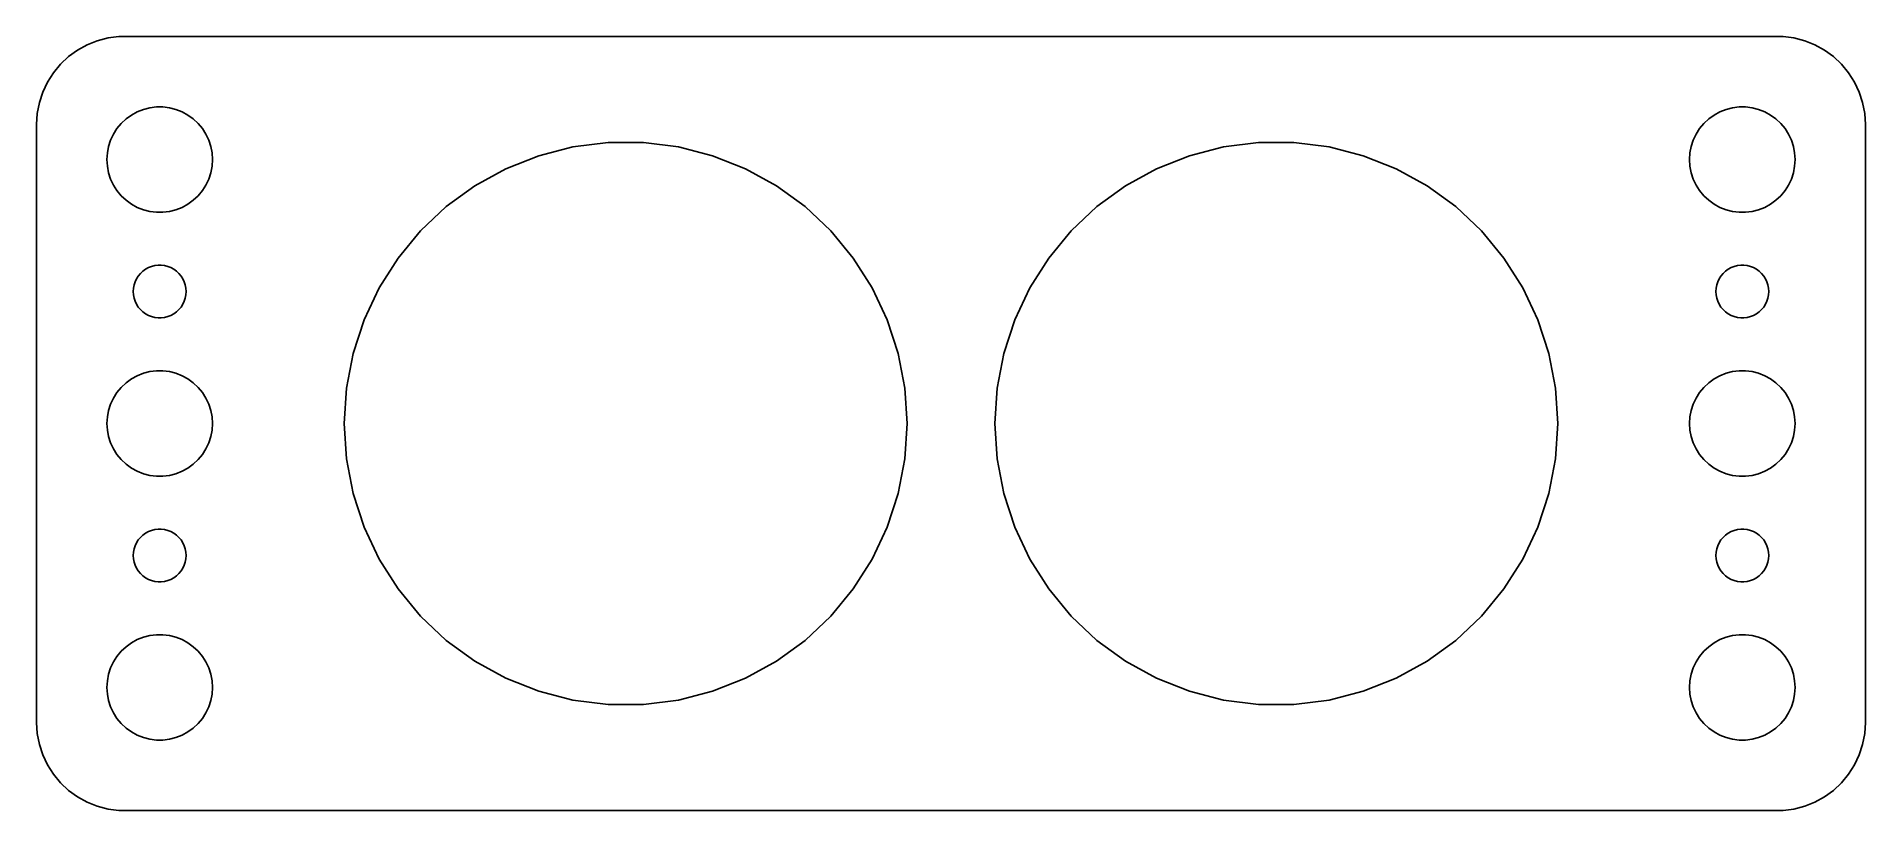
# Model space of a CAD drawing. Header units: metres. Extents: x -52 to 52, y 32 to 76.
import ezdxf

# ---------------------------------------------------------------- set-up
doc = ezdxf.new("R2010")
doc.units = ezdxf.units.M

msp = doc.modelspace()

# ---------------------------------------------------------------- linework, layer by layer
for p, q in [((-47.3139, 75.9901), (-47.9369, 75.9114)), ((47.3139, 75.9901), (-47.3139, 75.9901)), ((47.9369, 75.9114), (47.3139, 75.9901)), ((-49.6791, 75.2216), (-50.1871, 74.8526)), ((-49.1289, 75.5241), (-49.6791, 75.2216)), ((-48.5451, 75.7553), (-49.1289, 75.5241)), ((-47.9369, 75.9114), (-48.5451, 75.7553)), ((48.5451, 75.7553), (47.9369, 75.9114)), ((49.1289, 75.5241), (48.5451, 75.7553)), ((49.6791, 75.2216), (49.1289, 75.5241)), ((50.1871, 74.8526), (49.6791, 75.2216)), ((-51.0451, 73.9389), (-51.3815, 73.4088)), ((-50.6448, 74.4227), (-51.0451, 73.9389)), ((-50.1871, 74.8526), (-50.6448, 74.4227)), ((50.6448, 74.4227), (50.1871, 74.8526)), ((51.0451, 73.9389), (50.6448, 74.4227)), ((51.3815, 73.4088), (51.0451, 73.9389)), ((-51.6489, 72.8406), (-51.8429, 72.2434)), ((-51.3815, 73.4088), (-51.6489, 72.8406)), ((51.6489, 72.8406), (51.3815, 73.4088)), ((51.8429, 72.2434), (51.6489, 72.8406)), ((-51.8429, 72.2434), (-51.9606, 71.6267)), ((-46.2773, 71.7145), (-45.927, 71.8532)), ((-45.927, 71.8532), (-45.5621, 71.9469)), ((-45.5621, 71.9469), (-45.1884, 71.9941)), ((-45.1884, 71.9941), (-44.8116, 71.9941)), ((-44.8116, 71.9941), (-44.4379, 71.9469)), ((-44.4379, 71.9469), (-44.0729, 71.8532)), ((-44.0729, 71.8532), (-43.7227, 71.7145)), ((43.7227, 71.7145), (44.0729, 71.8532)), ((44.0729, 71.8532), (44.4379, 71.9469)), ((44.4379, 71.9469), (44.8116, 71.9941)), ((44.8116, 71.9941), (45.1884, 71.9941)), ((45.1884, 71.9941), (45.5621, 71.9469)), ((45.5621, 71.9469), (45.927, 71.8532)), ((45.927, 71.8532), (46.2773, 71.7145)), ((51.9606, 71.6267), (51.8429, 72.2434)), ((-51.9606, 71.6267), (-52, 71)), ((-52, 71), (-52, 37)), ((-47.6289, 70.4453), (-47.427, 70.7634)), ((-47.427, 70.7634), (-47.1869, 71.0536)), ((-47.1869, 71.0536), (-46.9123, 71.3115)), ((-46.9123, 71.3115), (-46.6075, 71.533)), ((-46.6075, 71.533), (-46.2773, 71.7145)), ((-43.7227, 71.7145), (-43.3925, 71.533)), ((-43.3925, 71.533), (-43.0877, 71.3115)), ((-43.0877, 71.3115), (-42.8131, 71.0536)), ((-42.8131, 71.0536), (-42.5729, 70.7634)), ((-42.5729, 70.7634), (-42.3711, 70.4453)), ((42.3711, 70.4453), (42.5729, 70.7634)), ((42.5729, 70.7634), (42.8131, 71.0536)), ((42.8131, 71.0536), (43.0877, 71.3115)), ((43.0877, 71.3115), (43.3925, 71.533)), ((43.3925, 71.533), (43.7227, 71.7145)), ((46.2773, 71.7145), (46.6075, 71.533)), ((46.6075, 71.533), (46.9123, 71.3115)), ((46.9123, 71.3115), (47.1869, 71.0536)), ((47.1869, 71.0536), (47.427, 70.7634)), ((47.427, 70.7634), (47.6289, 70.4453)), ((52, 71), (51.9606, 71.6267)), ((52, 37), (52, 71)), ((-47.9763, 69.376), (-47.9057, 69.7461)), ((-47.9057, 69.7461), (-47.7893, 70.1044)), ((-47.7893, 70.1044), (-47.6289, 70.4453)), ((-42.3711, 70.4453), (-42.2107, 70.1044)), ((-42.2107, 70.1044), (-42.0942, 69.7461)), ((-42.0942, 69.7461), (-42.0237, 69.376)), ((-23.4443, 69.2169), (-21.4981, 69.7166)), ((-21.4981, 69.7166), (-19.5046, 69.9684)), ((-19.5046, 69.9684), (-17.4953, 69.9684)), ((-17.4953, 69.9684), (-15.5019, 69.7166)), ((-15.5019, 69.7166), (-13.5557, 69.2169)), ((13.5557, 69.2169), (15.5019, 69.7166)), ((15.5019, 69.7166), (17.4953, 69.9684)), ((17.4953, 69.9684), (19.5046, 69.9684)), ((19.5046, 69.9684), (21.4981, 69.7166)), ((21.4981, 69.7166), (23.4443, 69.2169)), ((42.0237, 69.376), (42.0942, 69.7461)), ((42.0942, 69.7461), (42.2107, 70.1044)), ((42.2107, 70.1044), (42.3711, 70.4453)), ((47.6289, 70.4453), (47.7893, 70.1044)), ((47.7893, 70.1044), (47.9057, 69.7461)), ((47.9057, 69.7461), (47.9763, 69.376)), ((-48, 69), (-47.9763, 69.376)), ((-47.9763, 68.624), (-48, 69)), ((-42.0237, 69.376), (-42, 69)), ((-42, 69), (-42.0237, 68.624)), ((-25.3125, 68.4772), (-23.4443, 69.2169)), ((-13.5557, 69.2169), (-11.6875, 68.4772)), ((11.6875, 68.4772), (13.5557, 69.2169)), ((23.4443, 69.2169), (25.3125, 68.4772)), ((42, 69), (42.0237, 69.376)), ((42.0237, 68.624), (42, 69)), ((47.9763, 69.376), (48, 69)), ((48, 69), (47.9763, 68.624)), ((-47.9057, 68.2539), (-47.9763, 68.624)), ((-47.7893, 67.8956), (-47.9057, 68.2539)), ((-47.6289, 67.5547), (-47.7893, 67.8956)), ((-42.2107, 67.8956), (-42.3711, 67.5547)), ((-42.0942, 68.2539), (-42.2107, 67.8956)), ((-42.0237, 68.624), (-42.0942, 68.2539)), ((-27.0732, 67.5092), (-25.3125, 68.4772)), ((-11.6875, 68.4772), (-9.92676, 67.5092)), ((9.92676, 67.5092), (11.6875, 68.4772)), ((25.3125, 68.4772), (27.0732, 67.5092)), ((42.0942, 68.2539), (42.0237, 68.624)), ((42.2107, 67.8956), (42.0942, 68.2539)), ((42.3711, 67.5547), (42.2107, 67.8956)), ((47.7893, 67.8956), (47.6289, 67.5547)), ((47.9057, 68.2539), (47.7893, 67.8956)), ((47.9763, 68.624), (47.9057, 68.2539)), ((-47.427, 67.2366), (-47.6289, 67.5547)), ((-47.1869, 66.9464), (-47.427, 67.2366)), ((-46.9123, 66.6884), (-47.1869, 66.9464)), ((-46.6075, 66.467), (-46.9123, 66.6884)), ((-43.0877, 66.6884), (-43.3925, 66.467)), ((-42.8131, 66.9464), (-43.0877, 66.6884)), ((-42.5729, 67.2366), (-42.8131, 66.9464)), ((-42.3711, 67.5547), (-42.5729, 67.2366)), ((-28.6988, 66.3282), (-27.0732, 67.5092)), ((-9.92676, 67.5092), (-8.30121, 66.3282)), ((8.30121, 66.3282), (9.92676, 67.5092)), ((27.0732, 67.5092), (28.6988, 66.3282)), ((42.5729, 67.2366), (42.3711, 67.5547)), ((42.8131, 66.9464), (42.5729, 67.2366)), ((43.0877, 66.6884), (42.8131, 66.9464)), ((43.3925, 66.467), (43.0877, 66.6884)), ((46.9123, 66.6884), (46.6075, 66.467)), ((47.1869, 66.9464), (46.9123, 66.6884)), ((47.427, 67.2366), (47.1869, 66.9464)), ((47.6289, 67.5547), (47.427, 67.2366)), ((-46.2773, 66.2855), (-46.6075, 66.467)), ((-45.927, 66.1468), (-46.2773, 66.2855)), ((-45.5621, 66.0531), (-45.927, 66.1468)), ((-45.1884, 66.0059), (-45.5621, 66.0531)), ((-44.8116, 66.0059), (-45.1884, 66.0059)), ((-44.4379, 66.0531), (-44.8116, 66.0059)), ((-44.0729, 66.1468), (-44.4379, 66.0531)), ((-43.7227, 66.2855), (-44.0729, 66.1468)), ((-43.3925, 66.467), (-43.7227, 66.2855)), ((-30.1635, 64.9527), (-28.6988, 66.3282)), ((-8.30121, 66.3282), (-6.83649, 64.9527)), ((6.83649, 64.9527), (8.30121, 66.3282)), ((28.6988, 66.3282), (30.1635, 64.9527)), ((43.7227, 66.2855), (43.3925, 66.467)), ((44.0729, 66.1468), (43.7227, 66.2855)), ((44.4379, 66.0531), (44.0729, 66.1468)), ((44.8116, 66.0059), (44.4379, 66.0531)), ((45.1884, 66.0059), (44.8116, 66.0059)), ((45.5621, 66.0531), (45.1884, 66.0059)), ((45.927, 66.1468), (45.5621, 66.0531)), ((46.2773, 66.2855), (45.927, 66.1468)), ((46.6075, 66.467), (46.2773, 66.2855)), ((-31.4443, 63.4046), (-30.1635, 64.9527)), ((-6.83649, 64.9527), (-5.55573, 63.4046)), ((5.55573, 63.4046), (6.83649, 64.9527)), ((30.1635, 64.9527), (31.4443, 63.4046)), ((-46.2135, 62.3817), (-46.0934, 62.5268)), ((-46.0934, 62.5268), (-45.9561, 62.6558)), ((-45.9561, 62.6558), (-45.8037, 62.7665)), ((-45.8037, 62.7665), (-45.6387, 62.8572)), ((-45.6387, 62.8572), (-45.4635, 62.9266)), ((-45.4635, 62.9266), (-45.2811, 62.9734)), ((-45.2811, 62.9734), (-45.0942, 62.997)), ((-45.0942, 62.997), (-44.9058, 62.997)), ((-44.9058, 62.997), (-44.7189, 62.9734)), ((-44.7189, 62.9734), (-44.5365, 62.9266)), ((-44.5365, 62.9266), (-44.3613, 62.8572)), ((-44.3613, 62.8572), (-44.1963, 62.7665)), ((-44.1963, 62.7665), (-44.0439, 62.6558)), ((-44.0439, 62.6558), (-43.9065, 62.5268)), ((-43.9065, 62.5268), (-43.7865, 62.3817)), ((-32.5209, 61.7081), (-31.4443, 63.4046)), ((-5.55573, 63.4046), (-4.47908, 61.7081)), ((4.47908, 61.7081), (5.55573, 63.4046)), ((31.4443, 63.4046), (32.5209, 61.7081)), ((43.7865, 62.3817), (43.9065, 62.5268)), ((43.9065, 62.5268), (44.0439, 62.6558)), ((44.0439, 62.6558), (44.1963, 62.7665)), ((44.1963, 62.7665), (44.3613, 62.8572)), ((44.3613, 62.8572), (44.5365, 62.9266)), ((44.5365, 62.9266), (44.7189, 62.9734)), ((44.7189, 62.9734), (44.9058, 62.997)), ((44.9058, 62.997), (45.0942, 62.997)), ((45.0942, 62.997), (45.2811, 62.9734)), ((45.2811, 62.9734), (45.4635, 62.9266)), ((45.4635, 62.9266), (45.6387, 62.8572)), ((45.6387, 62.8572), (45.8037, 62.7665)), ((45.8037, 62.7665), (45.9561, 62.6558)), ((45.9561, 62.6558), (46.0934, 62.5268)), ((46.0934, 62.5268), (46.2135, 62.3817)), ((-46.5, 61.5), (-46.4882, 61.688)), ((-46.4882, 61.312), (-46.5, 61.5)), ((-46.4882, 61.688), (-46.4529, 61.873)), ((-46.4529, 61.873), (-46.3947, 62.0522)), ((-46.3947, 62.0522), (-46.3145, 62.2226)), ((-46.3145, 62.2226), (-46.2135, 62.3817)), ((-43.7865, 62.3817), (-43.6855, 62.2226)), ((-43.6855, 62.2226), (-43.6053, 62.0522)), ((-43.6053, 62.0522), (-43.5471, 61.873)), ((-43.5471, 61.873), (-43.5118, 61.688)), ((-43.5118, 61.688), (-43.5, 61.5)), ((-43.5, 61.5), (-43.5118, 61.312)), ((-33.3764, 59.89), (-32.5209, 61.7081)), ((-4.47908, 61.7081), (-3.62357, 59.89)), ((3.62357, 59.89), (4.47908, 61.7081)), ((32.5209, 61.7081), (33.3764, 59.89)), ((43.5, 61.5), (43.5118, 61.688)), ((43.5118, 61.312), (43.5, 61.5)), ((43.5118, 61.688), (43.5471, 61.873)), ((43.5471, 61.873), (43.6053, 62.0522)), ((43.6053, 62.0522), (43.6855, 62.2226)), ((43.6855, 62.2226), (43.7865, 62.3817)), ((46.2135, 62.3817), (46.3145, 62.2226)), ((46.3145, 62.2226), (46.3947, 62.0522)), ((46.3947, 62.0522), (46.4529, 61.873)), ((46.4529, 61.873), (46.4882, 61.688)), ((46.4882, 61.688), (46.5, 61.5)), ((46.5, 61.5), (46.4882, 61.312)), ((-46.4529, 61.127), (-46.4882, 61.312)), ((-46.3947, 60.9478), (-46.4529, 61.127)), ((-46.3145, 60.7774), (-46.3947, 60.9478)), ((-46.2135, 60.6183), (-46.3145, 60.7774)), ((-46.0934, 60.4732), (-46.2135, 60.6183)), ((-45.9561, 60.3442), (-46.0934, 60.4732)), ((-45.8037, 60.2335), (-45.9561, 60.3442)), ((-44.0439, 60.3442), (-44.1963, 60.2335)), ((-43.9065, 60.4732), (-44.0439, 60.3442)), ((-43.7865, 60.6183), (-43.9065, 60.4732)), ((-43.6855, 60.7774), (-43.7865, 60.6183)), ((-43.6053, 60.9478), (-43.6855, 60.7774)), ((-43.5471, 61.127), (-43.6053, 60.9478)), ((-43.5118, 61.312), (-43.5471, 61.127)), ((43.5471, 61.127), (43.5118, 61.312)), ((43.6053, 60.9478), (43.5471, 61.127)), ((43.6855, 60.7774), (43.6053, 60.9478)), ((43.7865, 60.6183), (43.6855, 60.7774)), ((43.9065, 60.4732), (43.7865, 60.6183)), ((44.0439, 60.3442), (43.9065, 60.4732)), ((44.1963, 60.2335), (44.0439, 60.3442)), ((45.9561, 60.3442), (45.8037, 60.2335)), ((46.0934, 60.4732), (45.9561, 60.3442)), ((46.2135, 60.6183), (46.0934, 60.4732)), ((46.3145, 60.7774), (46.2135, 60.6183)), ((46.3947, 60.9478), (46.3145, 60.7774)), ((46.4529, 61.127), (46.3947, 60.9478)), ((46.4882, 61.312), (46.4529, 61.127)), ((-45.6387, 60.1427), (-45.8037, 60.2335)), ((-45.4635, 60.0734), (-45.6387, 60.1427)), ((-45.2811, 60.0266), (-45.4635, 60.0734)), ((-45.0942, 60.0029), (-45.2811, 60.0266)), ((-44.9058, 60.0029), (-45.0942, 60.0029)), ((-44.7189, 60.0266), (-44.9058, 60.0029)), ((-44.5365, 60.0734), (-44.7189, 60.0266)), ((-44.3613, 60.1427), (-44.5365, 60.0734)), ((-44.1963, 60.2335), (-44.3613, 60.1427)), ((-33.9973, 57.979), (-33.3764, 59.89)), ((-3.62357, 59.89), (-3.00266, 57.979)), ((3.00266, 57.979), (3.62357, 59.89)), ((33.3764, 59.89), (33.9973, 57.979)), ((44.3613, 60.1427), (44.1963, 60.2335)), ((44.5365, 60.0734), (44.3613, 60.1427)), ((44.7189, 60.0266), (44.5365, 60.0734)), ((44.9058, 60.0029), (44.7189, 60.0266)), ((45.0942, 60.0029), (44.9058, 60.0029)), ((45.2811, 60.0266), (45.0942, 60.0029)), ((45.4635, 60.0734), (45.2811, 60.0266)), ((45.6387, 60.1427), (45.4635, 60.0734)), ((45.8037, 60.2335), (45.6387, 60.1427)), ((-34.3738, 56.0053), (-33.9973, 57.979)), ((-3.00266, 57.979), (-2.62616, 56.0053)), ((2.62616, 56.0053), (3.00266, 57.979)), ((33.9973, 57.979), (34.3738, 56.0053)), ((-47.1869, 56.0536), (-46.9123, 56.3115)), ((-46.9123, 56.3115), (-46.6075, 56.533)), ((-46.6075, 56.533), (-46.2773, 56.7145)), ((-46.2773, 56.7145), (-45.927, 56.8532)), ((-45.927, 56.8532), (-45.5621, 56.9469)), ((-45.5621, 56.9469), (-45.1884, 56.9941)), ((-45.1884, 56.9941), (-44.8116, 56.9941)), ((-44.8116, 56.9941), (-44.4379, 56.9469)), ((-44.4379, 56.9469), (-44.0729, 56.8532)), ((-44.0729, 56.8532), (-43.7227, 56.7145)), ((-43.7227, 56.7145), (-43.3925, 56.533)), ((-43.3925, 56.533), (-43.0877, 56.3115)), ((-43.0877, 56.3115), (-42.8131, 56.0536)), ((42.8131, 56.0536), (43.0877, 56.3115)), ((43.0877, 56.3115), (43.3925, 56.533)), ((43.3925, 56.533), (43.7227, 56.7145)), ((43.7227, 56.7145), (44.0729, 56.8532)), ((44.0729, 56.8532), (44.4379, 56.9469)), ((44.4379, 56.9469), (44.8116, 56.9941)), ((44.8116, 56.9941), (45.1884, 56.9941)), ((45.1884, 56.9941), (45.5621, 56.9469)), ((45.5621, 56.9469), (45.927, 56.8532)), ((45.927, 56.8532), (46.2773, 56.7145)), ((46.2773, 56.7145), (46.6075, 56.533)), ((46.6075, 56.533), (46.9123, 56.3115)), ((46.9123, 56.3115), (47.1869, 56.0536)), ((-47.7893, 55.1044), (-47.6289, 55.4453)), ((-47.6289, 55.4453), (-47.427, 55.7634)), ((-47.427, 55.7634), (-47.1869, 56.0536)), ((-42.8131, 56.0536), (-42.5729, 55.7634)), ((-42.5729, 55.7634), (-42.3711, 55.4453)), ((-42.3711, 55.4453), (-42.2107, 55.1044)), ((-34.5, 54), (-34.3738, 56.0053)), ((-2.62616, 56.0053), (-2.5, 54)), ((2.5, 54), (2.62616, 56.0053)), ((34.3738, 56.0053), (34.5, 54)), ((42.2107, 55.1044), (42.3711, 55.4453)), ((42.3711, 55.4453), (42.5729, 55.7634)), ((42.5729, 55.7634), (42.8131, 56.0536)), ((47.1869, 56.0536), (47.427, 55.7634)), ((47.427, 55.7634), (47.6289, 55.4453)), ((47.6289, 55.4453), (47.7893, 55.1044)), ((-48, 54), (-47.9763, 54.376)), ((-47.9763, 54.376), (-47.9057, 54.7461)), ((-47.9057, 54.7461), (-47.7893, 55.1044)), ((-42.2107, 55.1044), (-42.0942, 54.7461)), ((-42.0942, 54.7461), (-42.0237, 54.376)), ((-42.0237, 54.376), (-42, 54)), ((42, 54), (42.0237, 54.376)), ((42.0237, 54.376), (42.0942, 54.7461)), ((42.0942, 54.7461), (42.2107, 55.1044)), ((47.7893, 55.1044), (47.9057, 54.7461)), ((47.9057, 54.7461), (47.9763, 54.376)), ((47.9763, 54.376), (48, 54)), ((-47.9763, 53.624), (-48, 54)), ((-47.9057, 53.2539), (-47.9763, 53.624)), ((-47.7893, 52.8956), (-47.9057, 53.2539)), ((-42.0942, 53.2539), (-42.2107, 52.8956)), ((-42.0237, 53.624), (-42.0942, 53.2539)), ((-42, 54), (-42.0237, 53.624)), ((-34.3738, 51.9947), (-34.5, 54)), ((-2.5, 54), (-2.62616, 51.9947)), ((2.62616, 51.9947), (2.5, 54)), ((34.5, 54), (34.3738, 51.9947)), ((42.0237, 53.624), (42, 54)), ((42.0942, 53.2539), (42.0237, 53.624)), ((42.2107, 52.8956), (42.0942, 53.2539)), ((47.9057, 53.2539), (47.7893, 52.8956)), ((47.9763, 53.624), (47.9057, 53.2539)), ((48, 54), (47.9763, 53.624)), ((-47.6289, 52.5547), (-47.7893, 52.8956)), ((-47.427, 52.2366), (-47.6289, 52.5547)), ((-47.1869, 51.9464), (-47.427, 52.2366)), ((-42.5729, 52.2366), (-42.8131, 51.9464)), ((-42.3711, 52.5547), (-42.5729, 52.2366)), ((-42.2107, 52.8956), (-42.3711, 52.5547)), ((42.3711, 52.5547), (42.2107, 52.8956)), ((42.5729, 52.2366), (42.3711, 52.5547)), ((42.8131, 51.9464), (42.5729, 52.2366)), ((47.427, 52.2366), (47.1869, 51.9464)), ((47.6289, 52.5547), (47.427, 52.2366)), ((47.7893, 52.8956), (47.6289, 52.5547)), ((-46.9123, 51.6885), (-47.1869, 51.9464)), ((-46.6075, 51.467), (-46.9123, 51.6885)), ((-46.2773, 51.2855), (-46.6075, 51.467)), ((-45.927, 51.1468), (-46.2773, 51.2855)), ((-45.5621, 51.0531), (-45.927, 51.1468)), ((-45.1884, 51.0059), (-45.5621, 51.0531)), ((-44.8116, 51.0059), (-45.1884, 51.0059)), ((-44.4379, 51.0531), (-44.8116, 51.0059)), ((-44.0729, 51.1468), (-44.4379, 51.0531)), ((-43.7227, 51.2855), (-44.0729, 51.1468)), ((-43.3925, 51.467), (-43.7227, 51.2855)), ((-43.0877, 51.6885), (-43.3925, 51.467)), ((-42.8131, 51.9464), (-43.0877, 51.6885)), ((-33.9973, 50.021), (-34.3738, 51.9947)), ((-2.62616, 51.9947), (-3.00266, 50.021)), ((3.00266, 50.021), (2.62616, 51.9947)), ((34.3738, 51.9947), (33.9973, 50.021)), ((43.0877, 51.6885), (42.8131, 51.9464)), ((43.3925, 51.467), (43.0877, 51.6885)), ((43.7227, 51.2855), (43.3925, 51.467)), ((44.0729, 51.1468), (43.7227, 51.2855)), ((44.4379, 51.0531), (44.0729, 51.1468)), ((44.8116, 51.0059), (44.4379, 51.0531)), ((45.1884, 51.0059), (44.8116, 51.0059)), ((45.5621, 51.0531), (45.1884, 51.0059)), ((45.927, 51.1468), (45.5621, 51.0531)), ((46.2773, 51.2855), (45.927, 51.1468)), ((46.6075, 51.467), (46.2773, 51.2855)), ((46.9123, 51.6885), (46.6075, 51.467)), ((47.1869, 51.9464), (46.9123, 51.6885)), ((-33.3764, 48.11), (-33.9973, 50.021)), ((-3.00266, 50.021), (-3.62357, 48.11)), ((3.62357, 48.11), (3.00266, 50.021)), ((33.9973, 50.021), (33.3764, 48.11)), ((-45.8037, 47.7665), (-45.6387, 47.8573)), ((-45.6387, 47.8573), (-45.4635, 47.9266)), ((-45.4635, 47.9266), (-45.2811, 47.9734)), ((-45.2811, 47.9734), (-45.0942, 47.9971)), ((-45.0942, 47.9971), (-44.9058, 47.9971)), ((-44.9058, 47.9971), (-44.7189, 47.9734)), ((-44.7189, 47.9734), (-44.5365, 47.9266)), ((-44.5365, 47.9266), (-44.3613, 47.8573)), ((-44.3613, 47.8573), (-44.1963, 47.7665)), ((-32.5209, 46.2919), (-33.3764, 48.11)), ((-3.62357, 48.11), (-4.47908, 46.2919)), ((4.47908, 46.2919), (3.62357, 48.11)), ((33.3764, 48.11), (32.5209, 46.2919)), ((44.1963, 47.7665), (44.3613, 47.8573)), ((44.3613, 47.8573), (44.5365, 47.9266)), ((44.5365, 47.9266), (44.7189, 47.9734)), ((44.7189, 47.9734), (44.9058, 47.9971)), ((44.9058, 47.9971), (45.0942, 47.9971)), ((45.0942, 47.9971), (45.2811, 47.9734)), ((45.2811, 47.9734), (45.4635, 47.9266)), ((45.4635, 47.9266), (45.6387, 47.8573)), ((45.6387, 47.8573), (45.8037, 47.7665)), ((-46.4882, 46.688), (-46.4529, 46.873)), ((-46.4529, 46.873), (-46.3947, 47.0522)), ((-46.3947, 47.0522), (-46.3145, 47.2226)), ((-46.3145, 47.2226), (-46.2135, 47.3817)), ((-46.2135, 47.3817), (-46.0934, 47.5268)), ((-46.0934, 47.5268), (-45.9561, 47.6558)), ((-45.9561, 47.6558), (-45.8037, 47.7665)), ((-44.1963, 47.7665), (-44.0439, 47.6558)), ((-44.0439, 47.6558), (-43.9065, 47.5268)), ((-43.9065, 47.5268), (-43.7865, 47.3817)), ((-43.7865, 47.3817), (-43.6855, 47.2226)), ((-43.6855, 47.2226), (-43.6053, 47.0522)), ((-43.6053, 47.0522), (-43.5471, 46.873)), ((-43.5471, 46.873), (-43.5118, 46.688)), ((43.5118, 46.688), (43.5471, 46.873)), ((43.5471, 46.873), (43.6053, 47.0522)), ((43.6053, 47.0522), (43.6855, 47.2226)), ((43.6855, 47.2226), (43.7865, 47.3817)), ((43.7865, 47.3817), (43.9065, 47.5268)), ((43.9065, 47.5268), (44.0439, 47.6558)), ((44.0439, 47.6558), (44.1963, 47.7665)), ((45.8037, 47.7665), (45.9561, 47.6558)), ((45.9561, 47.6558), (46.0934, 47.5268)), ((46.0934, 47.5268), (46.2135, 47.3817)), ((46.2135, 47.3817), (46.3145, 47.2226)), ((46.3145, 47.2226), (46.3947, 47.0522)), ((46.3947, 47.0522), (46.4529, 46.873)), ((46.4529, 46.873), (46.4882, 46.688)), ((-46.5, 46.5), (-46.4882, 46.688)), ((-46.4882, 46.312), (-46.5, 46.5)), ((-46.4529, 46.127), (-46.4882, 46.312)), ((-46.3947, 45.9478), (-46.4529, 46.127)), ((-46.3145, 45.7774), (-46.3947, 45.9478)), ((-46.2135, 45.6183), (-46.3145, 45.7774)), ((-43.6855, 45.7774), (-43.7865, 45.6183)), ((-43.6053, 45.9478), (-43.6855, 45.7774)), ((-43.5471, 46.127), (-43.6053, 45.9478)), ((-43.5118, 46.312), (-43.5471, 46.127)), ((-43.5118, 46.688), (-43.5, 46.5)), ((-43.5, 46.5), (-43.5118, 46.312)), ((-31.4443, 44.5954), (-32.5209, 46.2919)), ((-4.47908, 46.2919), (-5.55573, 44.5954)), ((5.55573, 44.5954), (4.47908, 46.2919)), ((32.5209, 46.2919), (31.4443, 44.5954)), ((43.5, 46.5), (43.5118, 46.688)), ((43.5118, 46.312), (43.5, 46.5)), ((43.5471, 46.127), (43.5118, 46.312)), ((43.6053, 45.9478), (43.5471, 46.127)), ((43.6855, 45.7774), (43.6053, 45.9478)), ((43.7865, 45.6183), (43.6855, 45.7774)), ((46.3145, 45.7774), (46.2135, 45.6183)), ((46.3947, 45.9478), (46.3145, 45.7774)), ((46.4529, 46.127), (46.3947, 45.9478)), ((46.4882, 46.312), (46.4529, 46.127)), ((46.4882, 46.688), (46.5, 46.5)), ((46.5, 46.5), (46.4882, 46.312)), ((-46.0934, 45.4732), (-46.2135, 45.6183)), ((-45.9561, 45.3442), (-46.0934, 45.4732)), ((-45.8037, 45.2335), (-45.9561, 45.3442)), ((-45.6387, 45.1428), (-45.8037, 45.2335)), ((-45.4635, 45.0734), (-45.6387, 45.1428)), ((-45.2811, 45.0266), (-45.4635, 45.0734)), ((-45.0942, 45.003), (-45.2811, 45.0266)), ((-44.9058, 45.003), (-45.0942, 45.003)), ((-44.7189, 45.0266), (-44.9058, 45.003)), ((-44.5365, 45.0734), (-44.7189, 45.0266)), ((-44.3613, 45.1428), (-44.5365, 45.0734)), ((-44.1963, 45.2335), (-44.3613, 45.1428)), ((-44.0439, 45.3442), (-44.1963, 45.2335)), ((-43.9065, 45.4732), (-44.0439, 45.3442)), ((-43.7865, 45.6183), (-43.9065, 45.4732)), ((43.9065, 45.4732), (43.7865, 45.6183)), ((44.0439, 45.3442), (43.9065, 45.4732)), ((44.1963, 45.2335), (44.0439, 45.3442)), ((44.3613, 45.1428), (44.1963, 45.2335)), ((44.5365, 45.0734), (44.3613, 45.1428)), ((44.7189, 45.0266), (44.5365, 45.0734)), ((44.9058, 45.003), (44.7189, 45.0266)), ((45.0942, 45.003), (44.9058, 45.003)), ((45.2811, 45.0266), (45.0942, 45.003)), ((45.4635, 45.0734), (45.2811, 45.0266)), ((45.6387, 45.1428), (45.4635, 45.0734)), ((45.8037, 45.2335), (45.6387, 45.1428)), ((45.9561, 45.3442), (45.8037, 45.2335)), ((46.0934, 45.4732), (45.9561, 45.3442)), ((46.2135, 45.6183), (46.0934, 45.4732)), ((-30.1635, 43.0473), (-31.4443, 44.5954)), ((-5.55573, 44.5954), (-6.83649, 43.0473)), ((6.83649, 43.0473), (5.55573, 44.5954)), ((31.4443, 44.5954), (30.1635, 43.0473)), ((-28.6988, 41.6718), (-30.1635, 43.0473)), ((-6.83649, 43.0473), (-8.30121, 41.6718)), ((8.30121, 41.6718), (6.83649, 43.0473)), ((30.1635, 43.0473), (28.6988, 41.6718)), ((-46.6075, 41.533), (-46.2773, 41.7145)), ((-46.2773, 41.7145), (-45.927, 41.8532)), ((-45.927, 41.8532), (-45.5621, 41.9469)), ((-45.5621, 41.9469), (-45.1884, 41.9941)), ((-45.1884, 41.9941), (-44.8116, 41.9941)), ((-44.8116, 41.9941), (-44.4379, 41.9469)), ((-44.4379, 41.9469), (-44.0729, 41.8532)), ((-44.0729, 41.8532), (-43.7227, 41.7145)), ((-43.7227, 41.7145), (-43.3925, 41.533)), ((-27.0732, 40.4908), (-28.6988, 41.6718)), ((-8.30121, 41.6718), (-9.92676, 40.4908)), ((9.92676, 40.4908), (8.30121, 41.6718)), ((28.6988, 41.6718), (27.0732, 40.4908)), ((43.3925, 41.533), (43.7227, 41.7145)), ((43.7227, 41.7145), (44.0729, 41.8532)), ((44.0729, 41.8532), (44.4379, 41.9469)), ((44.4379, 41.9469), (44.8116, 41.9941)), ((44.8116, 41.9941), (45.1884, 41.9941)), ((45.1884, 41.9941), (45.5621, 41.9469)), ((45.5621, 41.9469), (45.927, 41.8532)), ((45.927, 41.8532), (46.2773, 41.7145)), ((46.2773, 41.7145), (46.6075, 41.533)), ((-47.6289, 40.4453), (-47.427, 40.7634)), ((-47.427, 40.7634), (-47.1869, 41.0536)), ((-47.1869, 41.0536), (-46.9123, 41.3116)), ((-46.9123, 41.3116), (-46.6075, 41.533)), ((-43.3925, 41.533), (-43.0877, 41.3116)), ((-43.0877, 41.3116), (-42.8131, 41.0536)), ((-42.8131, 41.0536), (-42.5729, 40.7634)), ((-42.5729, 40.7634), (-42.3711, 40.4453)), ((42.3711, 40.4453), (42.5729, 40.7634)), ((42.5729, 40.7634), (42.8131, 41.0536)), ((42.8131, 41.0536), (43.0877, 41.3116)), ((43.0877, 41.3116), (43.3925, 41.533)), ((46.6075, 41.533), (46.9123, 41.3116)), ((46.9123, 41.3116), (47.1869, 41.0536)), ((47.1869, 41.0536), (47.427, 40.7634)), ((47.427, 40.7634), (47.6289, 40.4453)), ((-47.9763, 39.376), (-47.9057, 39.7461)), ((-47.9057, 39.7461), (-47.7893, 40.1044)), ((-47.7893, 40.1044), (-47.6289, 40.4453)), ((-42.3711, 40.4453), (-42.2107, 40.1044)), ((-42.2107, 40.1044), (-42.0942, 39.7461)), ((-42.0942, 39.7461), (-42.0237, 39.376)), ((-25.3125, 39.5228), (-27.0732, 40.4908)), ((-23.4443, 38.7831), (-25.3125, 39.5228)), ((-11.6875, 39.5228), (-13.5557, 38.7831)), ((-9.92676, 40.4908), (-11.6875, 39.5228)), ((11.6875, 39.5228), (9.92676, 40.4908)), ((13.5557, 38.7831), (11.6875, 39.5228)), ((25.3125, 39.5228), (23.4443, 38.7831)), ((27.0732, 40.4908), (25.3125, 39.5228)), ((42.0237, 39.376), (42.0942, 39.7461)), ((42.0942, 39.7461), (42.2107, 40.1044)), ((42.2107, 40.1044), (42.3711, 40.4453)), ((47.6289, 40.4453), (47.7893, 40.1044)), ((47.7893, 40.1044), (47.9057, 39.7461)), ((47.9057, 39.7461), (47.9763, 39.376)), ((-48, 39), (-47.9763, 39.376)), ((-47.9763, 38.624), (-48, 39)), ((-47.9057, 38.2539), (-47.9763, 38.624)), ((-42.0237, 38.624), (-42.0942, 38.2539)), ((-42.0237, 39.376), (-42, 39)), ((-42, 39), (-42.0237, 38.624)), ((-21.4981, 38.2834), (-23.4443, 38.7831)), ((-13.5557, 38.7831), (-15.5019, 38.2834)), ((15.5019, 38.2834), (13.5557, 38.7831)), ((23.4443, 38.7831), (21.4981, 38.2834)), ((42, 39), (42.0237, 39.376)), ((42.0237, 38.624), (42, 39)), ((42.0942, 38.2539), (42.0237, 38.624)), ((47.9763, 38.624), (47.9057, 38.2539)), ((47.9763, 39.376), (48, 39)), ((48, 39), (47.9763, 38.624)), ((-47.7893, 37.8956), (-47.9057, 38.2539)), ((-47.6289, 37.5547), (-47.7893, 37.8956)), ((-47.427, 37.2366), (-47.6289, 37.5547)), ((-42.3711, 37.5547), (-42.5729, 37.2366)), ((-42.2107, 37.8956), (-42.3711, 37.5547)), ((-42.0942, 38.2539), (-42.2107, 37.8956)), ((-19.5046, 38.0316), (-21.4981, 38.2834)), ((-17.4953, 38.0316), (-19.5046, 38.0316)), ((-15.5019, 38.2834), (-17.4953, 38.0316)), ((17.4953, 38.0316), (15.5019, 38.2834)), ((19.5046, 38.0316), (17.4953, 38.0316)), ((21.4981, 38.2834), (19.5046, 38.0316)), ((42.2107, 37.8956), (42.0942, 38.2539)), ((42.3711, 37.5547), (42.2107, 37.8956)), ((42.5729, 37.2366), (42.3711, 37.5547)), ((47.6289, 37.5547), (47.427, 37.2366)), ((47.7893, 37.8956), (47.6289, 37.5547)), ((47.9057, 38.2539), (47.7893, 37.8956)), ((-52, 37), (-51.9606, 36.3733)), ((-47.1869, 36.9464), (-47.427, 37.2366)), ((-46.9123, 36.6885), (-47.1869, 36.9464)), ((-46.6075, 36.467), (-46.9123, 36.6885)), ((-46.2773, 36.2855), (-46.6075, 36.467)), ((-43.3925, 36.467), (-43.7227, 36.2855)), ((-43.0877, 36.6885), (-43.3925, 36.467)), ((-42.8131, 36.9464), (-43.0877, 36.6885)), ((-42.5729, 37.2366), (-42.8131, 36.9464)), ((42.8131, 36.9464), (42.5729, 37.2366)), ((43.0877, 36.6885), (42.8131, 36.9464)), ((43.3925, 36.467), (43.0877, 36.6885)), ((43.7227, 36.2855), (43.3925, 36.467)), ((46.6075, 36.467), (46.2773, 36.2855)), ((46.9123, 36.6885), (46.6075, 36.467)), ((47.1869, 36.9464), (46.9123, 36.6885)), ((47.427, 37.2366), (47.1869, 36.9464)), ((51.9606, 36.3733), (52, 37)), ((-51.9606, 36.3733), (-51.8429, 35.7566)), ((-51.8429, 35.7566), (-51.6489, 35.1594)), ((-45.927, 36.1468), (-46.2773, 36.2855)), ((-45.5621, 36.0531), (-45.927, 36.1468)), ((-45.1884, 36.0059), (-45.5621, 36.0531)), ((-44.8116, 36.0059), (-45.1884, 36.0059)), ((-44.4379, 36.0531), (-44.8116, 36.0059)), ((-44.0729, 36.1468), (-44.4379, 36.0531)), ((-43.7227, 36.2855), (-44.0729, 36.1468)), ((44.0729, 36.1468), (43.7227, 36.2855)), ((44.4379, 36.0531), (44.0729, 36.1468)), ((44.8116, 36.0059), (44.4379, 36.0531)), ((45.1884, 36.0059), (44.8116, 36.0059)), ((45.5621, 36.0531), (45.1884, 36.0059)), ((45.927, 36.1468), (45.5621, 36.0531)), ((46.2773, 36.2855), (45.927, 36.1468)), ((51.6489, 35.1594), (51.8429, 35.7566)), ((51.8429, 35.7566), (51.9606, 36.3733)), ((-51.6489, 35.1594), (-51.3815, 34.5912)), ((-51.3815, 34.5912), (-51.0451, 34.0611)), ((51.0451, 34.0611), (51.3815, 34.5912)), ((51.3815, 34.5912), (51.6489, 35.1594)), ((-51.0451, 34.0611), (-50.6448, 33.5773)), ((-50.6448, 33.5773), (-50.1871, 33.1474)), ((50.1871, 33.1474), (50.6448, 33.5773)), ((50.6448, 33.5773), (51.0451, 34.0611)), ((-50.1871, 33.1474), (-49.6791, 32.7784)), ((-49.6791, 32.7784), (-49.1289, 32.4759)), ((-49.1289, 32.4759), (-48.5451, 32.2447)), ((-48.5451, 32.2447), (-47.9369, 32.0886)), ((47.9369, 32.0886), (48.5451, 32.2447)), ((48.5451, 32.2447), (49.1289, 32.4759)), ((49.1289, 32.4759), (49.6791, 32.7784)), ((49.6791, 32.7784), (50.1871, 33.1474)), ((-47.9369, 32.0886), (-47.3139, 32.0099)), ((-47.3139, 32.0099), (47.3139, 32.0099)), ((47.3139, 32.0099), (47.9369, 32.0886))]:
    msp.add_line(p, q)

doc.saveas('drawing.dxf')
